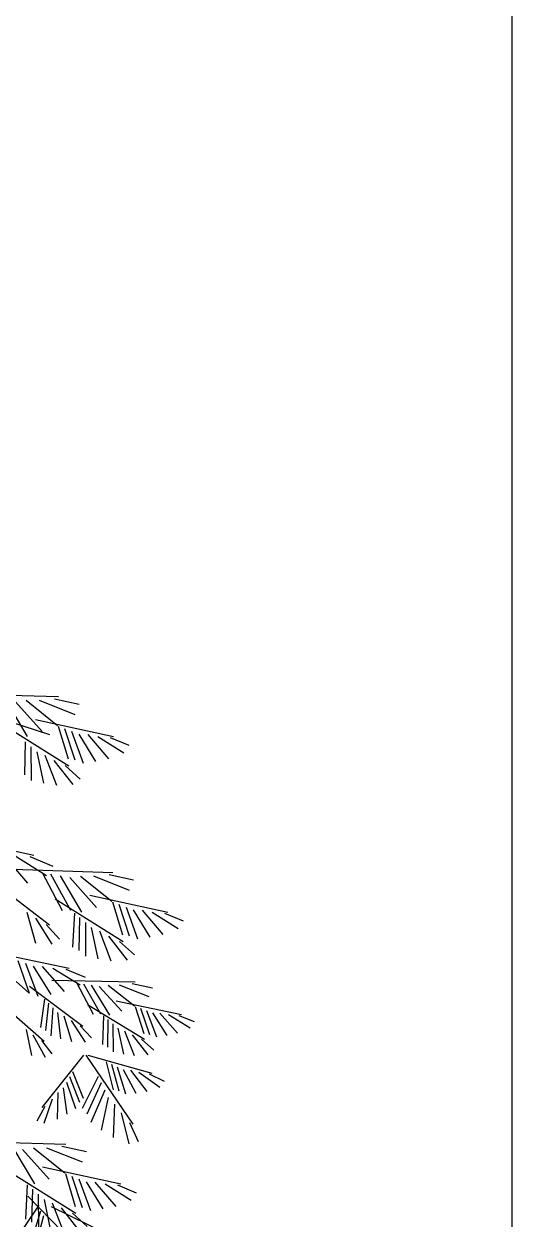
# Model space of a CAD drawing. Header units: millimetres. Extents: x 577 to 2337, y 236 to 943.
# Drawn here: x 833.804 to 835.514, y 701.222 to 705.411 of the extents above; entities that cross this region are included whole.
import ezdxf

# ---------------------------------------------------------------- set-up
doc = ezdxf.new("R2010")
doc.units = ezdxf.units.MM
doc.header["$LTSCALE"] = 0.01
doc.layers.add('06-Furn', color=4, linetype='Continuous')

# ---------------------------------------------------------------- blocks, each defined once
blk = doc.blocks.new('f31')
at = {"layer": '06-Furn', "color": 94, "linetype": 'Continuous'}
for p, q in [((811.1096, 684.86), (811.46, 684.849)), ((811.4293, 684.7153), (811.1562, 684.8042)), ((811.2753, 684.8372), (811.3506, 684.7099)), ((811.3091, 684.8308), (811.4026, 684.7265)), ((811.3469, 684.8363), (811.4565, 684.7482)), ((811.3923, 684.8366), (811.5172, 684.7868)), ((811.4467, 684.8416), (811.5324, 684.8231)), ((811.3792, 684.7695), (811.6532, 684.7098)), ((811.2585, 684.7559), (811.4961, 684.607)), ((811.4589, 684.7457), (811.4937, 684.6307)), ((811.481, 684.7372), (811.5176, 684.6271)), ((811.5062, 684.7275), (811.5469, 684.6163)), ((811.3434, 684.6911), (811.3406, 684.5751)), ((811.5318, 684.7175), (811.5902, 684.6219)), ((811.5624, 684.7163), (811.6357, 684.6311)), ((811.5981, 684.7099), (811.6891, 684.6526)), ((811.6416, 684.706), (811.7063, 684.6789)), ((811.3638, 684.6734), (811.3644, 684.5551)), ((811.3845, 684.6553), (811.4071, 684.5456)), ((811.4129, 684.6439), (811.453, 684.5388)), ((811.4443, 684.6258), (811.5105, 684.541)), ((811.4839, 684.6073), (811.5357, 684.56)), ((811.0312, 684.3685), (811.3737, 684.2939)), ((811.2602, 684.302), (811.3519, 684.1954)), ((811.3048, 684.294), (811.4186, 684.2223)), ((811.3592, 684.2891), (811.4401, 684.2553)), ((811.2061, 684.2194), (811.429, 684.0492)), ((811.3001, 684.244), (811.6505, 684.233)), ((811.4035, 684.2329), (811.4725, 684.0994)), ((811.4326, 684.2276), (811.5027, 684.1006)), ((811.4658, 684.2213), (811.5411, 684.0939)), ((811.5374, 684.2204), (811.647, 684.1322)), ((811.5828, 684.2206), (811.7077, 684.1708)), ((811.6372, 684.2257), (811.7229, 684.2072)), ((811.4996, 684.2148), (811.5931, 684.1106)), ((811.449, 684.14), (811.6866, 683.9911)), ((811.5697, 684.1535), (811.8437, 684.0939)), ((811.3495, 684.0936), (811.3797, 683.9853)), ((811.5159, 684.0906), (811.5097, 683.9706)), ((811.6494, 684.1298), (811.6842, 684.0147)), ((811.6715, 684.1213), (811.7081, 684.0112)), ((811.6967, 684.1115), (811.7374, 684.0004)), ((811.7223, 684.1015), (811.7807, 684.0059)), ((811.7529, 684.1004), (811.8262, 684.0151)), ((811.7886, 684.094), (811.8796, 684.0366)), ((811.8321, 684.09), (811.8968, 684.063)), ((811.3791, 684.0727), (811.4372, 683.9821)), ((811.4168, 684.0506), (811.464, 683.9987)), ((811.5339, 684.0752), (811.5311, 683.9592)), ((811.5543, 684.0575), (811.5549, 683.9391)), ((811.575, 684.0394), (811.5976, 683.9296)), ((811.6034, 684.0279), (811.6435, 683.9229)), ((811.6348, 684.0098), (811.701, 683.925)), ((811.6744, 683.9914), (811.7262, 683.944)), ((811.2115, 683.9569), (811.4976, 683.8979)), ((811.3179, 683.9245), (811.3573, 683.8102)), ((811.3443, 683.9146), (811.3879, 683.7993)), ((811.371, 683.9045), (811.433, 683.8055)), ((811.4029, 683.9036), (811.4803, 683.8156)), ((811.4402, 683.8973), (811.5356, 683.8386)), ((811.4855, 683.8937), (811.5533, 683.8663)), ((811.3122, 683.8505), (811.3557, 683.8115)), ((811.4367, 683.8556), (811.7288, 683.8497)), ((811.523, 683.8473), (811.5816, 683.7367)), ((811.5473, 683.8431), (811.6068, 683.7379)), ((811.6725, 683.8387), (811.777, 683.7983)), ((811.7177, 683.8434), (811.7893, 683.8287)), ((811.3586, 683.8343), (811.5458, 683.6945)), ((811.575, 683.8382), (811.6389, 683.7328)), ((811.6032, 683.8331), (811.6821, 683.7471)), ((811.6347, 683.8381), (811.7268, 683.7656)), ((811.2347, 683.7956), (811.4104, 683.6416)), ((811.4108, 683.7888), (811.3975, 683.6895)), ((811.4247, 683.7747), (811.4145, 683.6785)), ((811.4404, 683.7586), (811.4329, 683.6603)), ((811.5617, 683.7703), (811.7611, 683.6484)), ((811.6621, 683.7827), (811.891, 683.7355)), ((811.7288, 683.7636), (811.7588, 683.668)), ((811.7473, 683.7567), (811.7788, 683.6653)), ((811.4564, 683.7422), (811.4677, 683.6495)), ((811.4792, 683.7307), (811.5054, 683.6407)), ((811.5041, 683.7136), (811.5533, 683.6386)), ((811.6179, 683.7298), (811.6138, 683.6297)), ((811.633, 683.7171), (811.6317, 683.6204)), ((811.7684, 683.7488), (811.8033, 683.6566)), ((811.7898, 683.7407), (811.8393, 683.6616)), ((811.8153, 683.74), (811.8772, 683.6696)), ((811.8451, 683.735), (811.9215, 683.688)), ((811.8814, 683.7321), (811.9356, 683.7102)), ((811.3468, 683.683), (811.3659, 683.5912)), ((811.5357, 683.6955), (811.5755, 683.6527)), ((811.6502, 683.7025), (811.6518, 683.6039)), ((811.6676, 683.6876), (811.6874, 683.5964)), ((811.6914, 683.6783), (811.7258, 683.5911)), ((811.3703, 683.6639), (811.4135, 683.5853)), ((811.4004, 683.6435), (811.4367, 683.5976)), ((811.7177, 683.6635), (811.7737, 683.5934)), ((811.7509, 683.6485), (811.7944, 683.6095)), ((811.5478, 683.5924), (811.4023, 683.4095)), ((811.5559, 683.5922), (811.7208, 683.3511)), ((811.5626, 683.5926), (811.7877, 683.5299)), ((811.6277, 683.569), (811.6512, 683.4716)), ((811.6457, 683.5609), (811.671, 683.4676)), ((811.6662, 683.5516), (811.6948, 683.4572)), ((811.499, 683.5179), (811.5334, 683.4275)), ((811.5088, 683.5351), (811.547, 683.4424)), ((811.5993, 683.5172), (811.5434, 683.4052)), ((811.6871, 683.542), (811.7311, 683.4597)), ((811.7125, 683.5396), (811.7694, 683.4652)), ((811.7419, 683.5326), (811.8148, 683.4805)), ((811.7779, 683.5272), (811.8304, 683.5016)), ((811.4575, 683.4615), (811.4551, 683.3678)), ((811.4766, 683.4784), (811.4893, 683.3859)), ((811.4879, 683.4983), (811.5202, 683.4052)), ((811.61, 683.495), (811.559, 683.3854)), ((811.6221, 683.4696), (811.5735, 683.3563)), ((811.4378, 683.4386), (811.4093, 683.3536)), ((811.6344, 683.4437), (811.6102, 683.3295)), ((811.6567, 683.421), (811.6513, 683.3039)), ((811.4118, 683.4131), (811.3843, 683.3615)), ((811.6792, 683.3906), (811.7071, 683.282)), ((811.7093, 683.3565), (811.739, 683.2897)), ((811.135, 683.2915), (811.4854, 683.2805)), ((811.3007, 683.2688), (811.376, 683.1414)), ((811.3345, 683.2623), (811.428, 683.1581)), ((811.3723, 683.2679), (811.4819, 683.1797)), ((811.4177, 683.2681), (811.5426, 683.2183)), ((811.4721, 683.2732), (811.5578, 683.2547)), ((811.2839, 683.1875), (811.5215, 683.0386)), ((811.4046, 683.201), (811.6786, 683.1414)), ((811.4843, 683.1773), (811.5191, 683.0622)), ((811.5064, 683.1688), (811.543, 683.0587)), ((811.3508, 683.1381), (811.3446, 683.0181)), ((811.5316, 683.159), (811.5723, 683.0479)), ((811.5572, 683.149), (811.6156, 683.0534)), ((811.5878, 683.1479), (811.6611, 683.0626)), ((811.6235, 683.1415), (811.7145, 683.0841)), ((811.667, 683.1375), (811.7317, 683.1105)), ((811.3522, 683.0986), (811.515, 682.9309)), ((811.3688, 683.1227), (811.366, 683.0067)), ((811.3892, 683.105), (811.3898, 682.9866)), ((811.4099, 683.0869), (811.4325, 682.9771)), ((811.3915, 683.0672), (811.2608, 682.8735)), ((811.3966, 683.0454), (811.3678, 682.9494)), ((811.4341, 683.0616), (811.6965, 682.9333)), ((811.4383, 683.0754), (811.4784, 682.9704)), ((811.4697, 683.0573), (811.5359, 682.9725)), ((811.4081, 683.0293), (811.3828, 682.9359)), ((811.5093, 683.0389), (811.5611, 682.9915))]:
    blk.add_line(p, q, dxfattribs=at)

msp = doc.modelspace()

# ---------------------------------------------------------------- linework, layer by layer
at = {"layer": '06-Furn', "color": 5}
msp.add_lwpolyline([(809.981, 711.677), (809.981, 677.6067), (835.5136, 677.6067), (835.5136, 711.677)], close=True, dxfattribs=at)

# ---------------------------------------------------------------- block references
msp.add_blockref('f31', (22.4645, 18.2037), dxfattribs=at)

doc.saveas('drawing.dxf')
